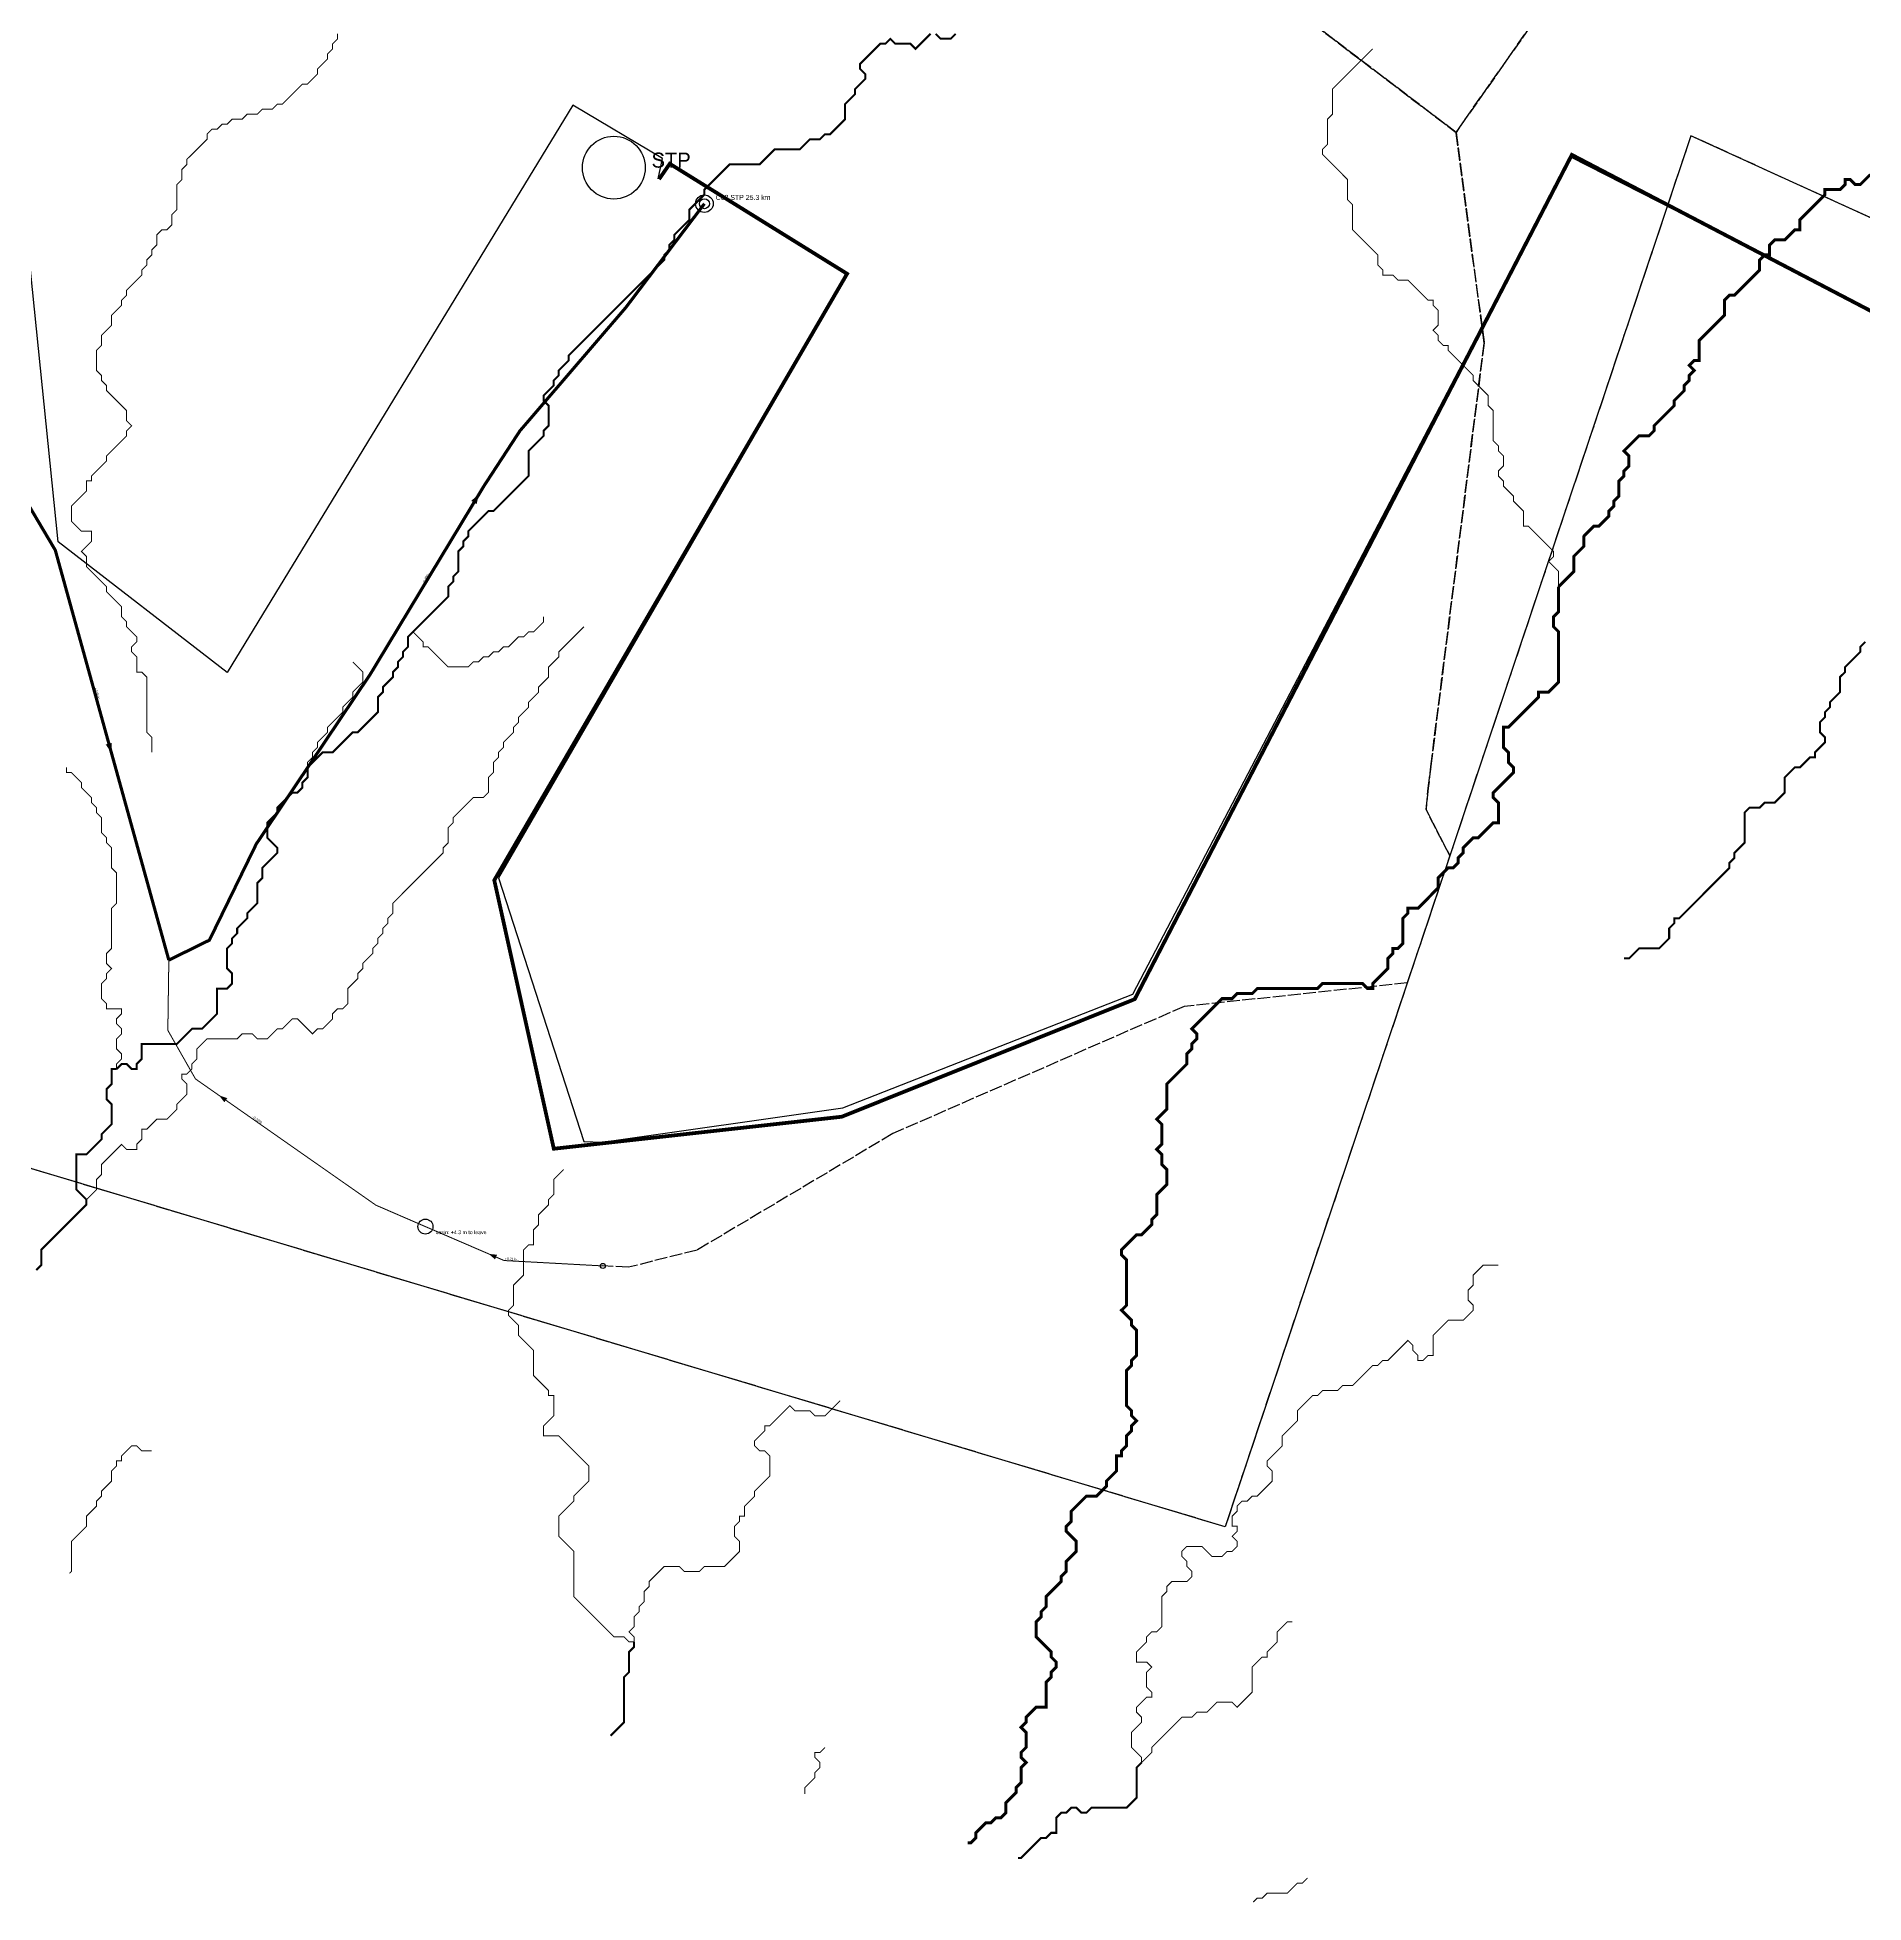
# Model space of a CAD drawing. Header units: metres. Extents: x 442821 to 452274, y 2561971 to 2571293.
# Drawn here: x 443928 to 445382, y 2561971 to 2563456 of the extents above; entities that cross this region are included whole.
import ezdxf
from ezdxf.enums import TextEntityAlignment as Align

# ---------------------------------------------------------------- set-up
doc = ezdxf.new("R2010")
doc.units = ezdxf.units.M
doc.header["$LTSCALE"] = 8
doc.linetypes.add('DASHDOT', pattern=[3.556, 2.54, -0.508, 0, -0.508])
doc.linetypes.add('DASHED', pattern=[1.524, 1.27, -0.254])
for name, color, linetype in [('A_ARROWS', 7, 'Continuous'), ('A_BASINS', 1, 'Continuous'), ('A_BUILT_2006', 252, 'Continuous'), ('A_CATCHMENTS', 7, 'Continuous'), ('A_ENVELOPE', 3, 'Continuous'), ('A_GRADIENT', 8, 'Continuous'), ('A_HEAD_GAP', 8, 'Continuous'), ('A_HEADS', 8, 'Continuous'), ('A_LATERAL', 7, 'Continuous'), ('A_MAIN_PIPE', 5, 'Continuous'), ('A_OUTLET_LABEL', 7, 'Continuous'), ('A_OUTLETS', 7, 'Continuous'), ('A_STP', 6, 'Continuous'), ('A_STREAMS', 5, 'Continuous'), ('A_SUBMAIN', 7, 'Continuous')]:
    doc.layers.add(name, color=color, linetype=linetype)

msp = doc.modelspace()

# ---------------------------------------------------------------- linework, layer by layer
at = {"layer": 'A_ARROWS', "color": 2}
for points in [[(444279.7, 2563092.8), (444277.7, 2563084.6), (444273.5, 2563087.2)], [(443987.1, 2562886.1), (443982.5, 2562893.2), (443987.3, 2562894.5)], [(444072.8, 2562613.7), (444079.2, 2562611.6), (444076.9, 2562608.3)], [(444287.3, 2562487.6), (444294, 2562486.9), (444292.4, 2562483.2)]]:
    msp.add_solid(points, dxfattribs=at)
at = {"layer": 'A_BASINS', "color": 1}
msp.add_circle((444237, 2562509.3), 6, dxfattribs=at)
at = {"layer": 'A_BUILT_2006', "color": 252}
for points in [[(444423.4, 2563343.2), (444431.5, 2563355.3), (444572.9, 2563267.8), (444295.2, 2562786.9), (444363.1, 2562577.1), (444377.7, 2562576.5), (444569.2, 2562604), (444800.1, 2562694.3), (445148.7, 2563361.2), (445469.4, 2563197.5), (445714.6, 2563159.3), (445807.5, 2563389.7), (445994.1, 2563715), (446180.6, 2564037.7), (446320.8, 2564284.9), (446551.4, 2564695.1), (447061.6, 2565726.9), (448013.4, 2567331.6), (448231.6, 2567243.7), (448332.3, 2567295.5), (448412.2, 2567436.6), (448449.9, 2567533.1), (448423.2, 2567661.3), (448638.9, 2567714.4)], [(444422.4, 2563343.7), (444425.8, 2563359.7), (444354.3, 2563402.3), (444079.1, 2562950.6), (443944.5, 2563054.6), (443895.5, 2563534.9), (443894.2, 2564981.6), (443353.4, 2565026.3), (443356.8, 2565236.3), (445139.7, 2565926.1), (445353.1, 2566067)]]:
    msp.add_lwpolyline(points, dxfattribs=at)
at = {"layer": 'A_CATCHMENTS', "color": 2, "linetype": 'DASHED'}
msp.add_lwpolyline([(444944.2, 2563466.7), (445057.5, 2563380.6), (445079.9, 2563212.9), (445037.4, 2562875.8), (445035.4, 2562858.3), (445033.6, 2562841.3), (445052.6, 2562804.7), (444873.7, 2562270.3), (443922.9, 2562555.5), (443114.8, 2564922.9)], dxfattribs=at)
at = {"layer": 'A_CATCHMENTS', "color": 3, "linetype": 'DASHED'}
msp.add_lwpolyline([(445717.1, 2563162.4), (445244.5, 2563377.9), (445052.6, 2562804.7), (445033.6, 2562841.3), (445035.4, 2562858.3), (445037.4, 2562875.8), (445079.9, 2563212.9), (445057.5, 2563380.6), (445200.1, 2563583.8), (445200.1, 2563583.8), (445213.9, 2563602.8), (445464.5, 2563634.7)], dxfattribs=at)
at = {"layer": 'A_CATCHMENTS', "color": 1, "linetype": 'DASHED'}
msp.add_lwpolyline([(445200.1, 2563583.8), (445057.5, 2563380.6), (444944.2, 2563466.7)], dxfattribs=at)
at = {"layer": 'A_ENVELOPE', "color": 3}
msp.add_lwpolyline([(446687.5, 2565015.6), (446628.6, 2564893.4), (446563.7, 2564758.7), (446544.7, 2564719.1), (446459.2, 2564552.4), (446431.5, 2564503.8), (446340, 2564343.2), (446237.3, 2564159), (446145.9, 2563995.1), (446098.8, 2563913.7), (445991.2, 2563728), (445981.3, 2563710.9), (445936.8, 2563631.1), (445875.2, 2563520.9), (445841.6, 2563460.7), (445796.7, 2563382.9), (445742.6, 2563253.5), (445736.7, 2563232.2), (445717.1, 2563162.4), (445244.5, 2563377.9), (444873.7, 2562270.3), (443922.9, 2562555.5), (443114.8, 2564922.9)], dxfattribs=at)
at = {"layer": 'A_HEAD_GAP', "color": 8, "linetype": 'DASHED'}
msp.add_lwpolyline([(445018.7, 2562703.4), (444841, 2562684.6), (444609.1, 2562583.4), (444453.2, 2562490.6), (444398.6, 2562476.9), (444378.3, 2562478)], dxfattribs=at)
at = {"layer": 'A_HEADS', "color": 2}
msp.add_circle((444378.3, 2562478), 2, dxfattribs=at)
at = {"layer": 'A_LATERAL', "color": 2, "linetype": 'DASHDOT', "const_width": 0.8}
msp.add_lwpolyline([(444237, 2562509.3), (444197.5, 2562526.4), (444053.9, 2562626.9), (444031.9, 2562665.6), (444032.7, 2562721.5)], dxfattribs=at)
at = {"layer": 'A_LATERAL', "color": 2, "linetype": 'DASHED', "const_width": 0.8}
msp.add_lwpolyline([(444378.3, 2562478), (444299.6, 2562482.3), (444237, 2562509.3)], dxfattribs=at)
at = {"layer": 'A_MAIN_PIPE', "color": 5, "const_width": 3}
msp.add_lwpolyline([(446687.5, 2565015.6), (446544.7, 2564719.1), (446459.2, 2564552.4), (446340, 2564343.2), (446145.9, 2563995.1), (445981.3, 2563710.9), (445841.6, 2563460.7), (445796.7, 2563382.9), (445742.6, 2563253.5), (445717.1, 2563162.4), (445463.7, 2563198.7), (445149.7, 2563362.7), (444801.7, 2562690.4), (444568.5, 2562596.8), (444339.2, 2562571.3), (444291.8, 2562785.1), (444572.7, 2563268), (444431.5, 2563355.6), (444423, 2563343.3)], dxfattribs=at)
at = {"layer": 'A_OUTLETS', "color": 6}
for radius in [7, 4]:
    msp.add_circle((444459.1, 2563323.8), radius, dxfattribs=at)
at = {"layer": 'A_STP', "color": 6}
msp.add_circle((444387, 2563352.5), 25, dxfattribs=at)
at = {"layer": 'A_STREAMS', "color": 5}
for points, const_width in [([(444167.1, 2563459.1), (444167.1, 2563455.1), (444163.1, 2563451.1), (444163.1, 2563447.1), (444159.1, 2563443.1), (444159.1, 2563439.1), (444155.1, 2563435.1), (444151.1, 2563431.1), (444151.1, 2563427.1), (444147.1, 2563423.1), (444143.1, 2563419.1), (444139.1, 2563419.1), (444135.1, 2563415.1), (444131.1, 2563411.1), (444127.1, 2563407.1), (444123.1, 2563403.1), (444119.1, 2563403.1), (444115.1, 2563399.1), (444111.1, 2563399.1), (444107.1, 2563399.1), (444103.1, 2563395.1), (444099.1, 2563395.1), (444095.1, 2563395.1), (444091.1, 2563391.1), (444087.1, 2563391.1), (444083.1, 2563391.1), (444079.1, 2563387.1), (444075.1, 2563387.1), (444071.1, 2563383.1), (444067.1, 2563383.1), (444063.1, 2563379.1), (444063.1, 2563375.1), (444059.1, 2563371.1), (444055.1, 2563367.1), (444051.1, 2563363.1), (444047.1, 2563359.1), (444047.1, 2563355.1), (444043.1, 2563351.1), (444043.1, 2563347), (444043.1, 2563343), (444039.1, 2563339), (444039.1, 2563335), (444039.1, 2563331), (444039.1, 2563327), (444039.1, 2563323), (444039.1, 2563319), (444035.1, 2563315), (444035.1, 2563311), (444035.1, 2563307), (444031.1, 2563303), (444027.1, 2563303), (444023.1, 2563299), (444023.1, 2563295), (444023.1, 2563291), (444019.1, 2563287), (444019.1, 2563283), (444015.1, 2563279), (444015.1, 2563275), (444011.1, 2563271), (444011.1, 2563267), (444007.1, 2563263), (444003.1, 2563259), (443999.1, 2563255), (443999.1, 2563251), (443995.1, 2563247), (443995.1, 2563243), (443991.1, 2563239), (443987.1, 2563235), (443987.1, 2563231), (443987.1, 2563227), (443983.1, 2563223), (443979.1, 2563219), (443979.1, 2563215), (443979.1, 2563211), (443975.1, 2563207), (443975.1, 2563203), (443975.1, 2563199), (443975.1, 2563195), (443975.1, 2563191), (443979.1, 2563187), (443979.1, 2563183), (443983.1, 2563179), (443983.1, 2563175), (443987.1, 2563171), (443991.1, 2563167), (443995.1, 2563163), (443999.1, 2563159), (443999.1, 2563155), (443999.1, 2563151), (444003.1, 2563147), (443999.1, 2563143), (443999.1, 2563139), (443995.1, 2563135), (443991.1, 2563131), (443987.1, 2563127), (443983.1, 2563123), (443983.1, 2563119), (443979.1, 2563115), (443975.1, 2563111), (443971.1, 2563107), (443971.1, 2563103), (443967.1, 2563103), (443967.1, 2563099), (443967.1, 2563095), (443963.1, 2563091), (443959.1, 2563087), (443955.1, 2563083), (443955.1, 2563079), (443955.1, 2563075), (443955.1, 2563071), (443959.1, 2563067), (443963.1, 2563063), (443967.1, 2563063), (443971.1, 2563063), (443971.1, 2563058.9), (443971.1, 2563054.9), (443967.1, 2563050.9), (443963.1, 2563046.9), (443967.1, 2563042.9), (443967.1, 2563038.9), (443967.1, 2563034.9), (443971.1, 2563030.9), (443975.1, 2563026.9), (443979.1, 2563022.9), (443983.1, 2563018.9), (443983.1, 2563014.9), (443987.1, 2563010.9), (443991.1, 2563006.9), (443995.1, 2563002.9), (443995.1, 2562998.9), (443995.1, 2562994.9), (443999.1, 2562990.9), (443999.1, 2562986.9), (444003.1, 2562982.9), (444007.1, 2562978.9), (444007.1, 2562974.9), (444003.1, 2562970.9), (444003.1, 2562966.9), (444007.1, 2562962.9), (444007.1, 2562958.9), (444007.1, 2562954.9), (444007.1, 2562950.9), (444011.1, 2562950.9), (444015.1, 2562946.9), (444015.1, 2562942.9), (444015.1, 2562938.9), (444015.1, 2562934.9), (444015.1, 2562930.9), (444015.1, 2562926.9), (444015.1, 2562922.9), (444015.1, 2562918.9), (444015.1, 2562914.9), (444015.1, 2562910.9), (444015.1, 2562906.9), (444015.1, 2562902.9), (444019.1, 2562898.9), (444019.1, 2562894.9), (444019.1, 2562890.9), (444019.1, 2562886.9)], 0.8), ([(444639.2, 2563459.1), (444635.1, 2563455.1), (444631.1, 2563451.1), (444627.1, 2563447.1), (444623.1, 2563451.1), (444619.1, 2563451.1), (444615.1, 2563451.1), (444611.1, 2563451.1), (444607.1, 2563455.1), (444603.1, 2563451.1), (444599.1, 2563451.1), (444595.1, 2563447.1), (444591.1, 2563443.1), (444587.1, 2563439.1), (444583.1, 2563435.1), (444583.1, 2563431.1), (444587.1, 2563427.1), (444587.1, 2563423.1), (444583.1, 2563419.1), (444579.1, 2563415.1), (444579.1, 2563411.1), (444575.1, 2563407.1), (444571.1, 2563403.1), (444571.1, 2563399.1), (444571.1, 2563395.1), (444571.1, 2563391.1), (444567.1, 2563387.1), (444563.1, 2563383.1), (444559.1, 2563379.1), (444555.1, 2563379.1), (444551.1, 2563375.1), (444547.1, 2563375.1), (444543.1, 2563375.1), (444539.1, 2563371.1), (444535.1, 2563367.1), (444531.1, 2563367.1), (444527.1, 2563367.1), (444523.1, 2563367.1), (444519.1, 2563367.1), (444515.1, 2563367.1), (444511.1, 2563363.1), (444507.1, 2563359.1), (444503.1, 2563355.1), (444499.1, 2563355.1), (444495.1, 2563355.1), (444491.1, 2563355.1), (444487.1, 2563355.1), (444483.1, 2563355.1), (444479.1, 2563355.1), (444475.1, 2563351.1), (444471.1, 2563347), (444467.1, 2563343), (444463.1, 2563339), (444459.1, 2563335), (444459.1, 2563331), (444455.1, 2563327), (444451.1, 2563323), (444447.1, 2563319), (444447.1, 2563315), (444447.1, 2563311), (444443.1, 2563307), (444439.1, 2563303), (444435.1, 2563299), (444435.1, 2563295), (444431.1, 2563291), (444431.1, 2563287), (444427.1, 2563283), (444427.1, 2563279), (444423.1, 2563275), (444419.1, 2563271), (444415.1, 2563267), (444411.1, 2563263), (444407.1, 2563259), (444403.1, 2563255), (444399.1, 2563251), (444395.1, 2563247), (444391.1, 2563243), (444387.1, 2563239), (444383.1, 2563235), (444379.1, 2563231), (444375.1, 2563227), (444371.1, 2563223), (444367.1, 2563219), (444363.1, 2563215), (444359.1, 2563211), (444355.1, 2563207), (444351.1, 2563203), (444351.1, 2563199), (444347.1, 2563195), (444343.1, 2563191), (444343.1, 2563187), (444339.1, 2563183), (444339.1, 2563179), (444335.1, 2563175), (444331.1, 2563171), (444331.1, 2563167), (444335.1, 2563163), (444335.1, 2563159), (444335.1, 2563155), (444335.1, 2563151), (444335.1, 2563147), (444331.1, 2563143), (444331.1, 2563139), (444327.1, 2563135), (444323.1, 2563131), (444319.1, 2563127), (444319.1, 2563123), (444319.1, 2563119), (444319.1, 2563115), (444319.1, 2563111), (444319.1, 2563107), (444315.1, 2563103), (444311.1, 2563099), (444307.1, 2563095), (444303.1, 2563091), (444299.1, 2563087), (444295.1, 2563083), (444291.1, 2563079), (444287.1, 2563079), (444283.1, 2563075), (444279.1, 2563071), (444275.1, 2563067), (444271.1, 2563063), (444271.1, 2563058.9), (444267.1, 2563054.9), (444267.1, 2563050.9), (444263.1, 2563046.9), (444263.1, 2563042.9), (444263.1, 2563038.9), (444263.1, 2563034.9), (444263.1, 2563030.9), (444259.1, 2563026.9), (444259.1, 2563022.9), (444255.1, 2563018.9), (444255.1, 2563014.9), (444255.1, 2563010.9), (444251.1, 2563006.9), (444247.1, 2563002.9), (444243.1, 2562998.9), (444239.1, 2562994.9), (444235.1, 2562990.9), (444231.1, 2562986.9), (444227.1, 2562982.9)], 1.6), ([(444659.2, 2563459.1), (444655.2, 2563455.1), (444651.2, 2563455.1), (444647.2, 2563455.1), (444643.2, 2563459.1)], 1.6), ([(444991.2, 2563447.1), (444987.2, 2563443.1), (444983.2, 2563439.1), (444979.2, 2563435.1), (444975.2, 2563431.1), (444971.2, 2563427.1), (444967.2, 2563423.1), (444963.2, 2563419.1), (444959.2, 2563415.1), (444959.2, 2563411.1), (444959.2, 2563407.1), (444959.2, 2563403.1), (444959.2, 2563399.1), (444959.2, 2563395.1), (444955.2, 2563391.1), (444955.2, 2563387.1), (444955.2, 2563383.1), (444955.2, 2563379.1), (444955.2, 2563375.1), (444955.2, 2563371.1), (444951.2, 2563367.1), (444951.2, 2563363.1), (444955.2, 2563359.1), (444959.2, 2563355.1), (444963.2, 2563351.1), (444967.2, 2563347), (444971.2, 2563343), (444971.2, 2563339), (444971.2, 2563335), (444971.2, 2563331), (444971.2, 2563327), (444975.2, 2563323), (444975.2, 2563319), (444975.2, 2563315), (444975.2, 2563311), (444975.2, 2563307), (444975.2, 2563303), (444979.2, 2563299), (444983.2, 2563295), (444987.2, 2563291), (444991.2, 2563287), (444995.2, 2563283), (444995.2, 2563279), (444995.2, 2563275), (444999.2, 2563271), (444999.2, 2563267), (445003.2, 2563267), (445007.2, 2563267), (445011.2, 2563263), (445015.2, 2563263), (445019.2, 2563263), (445023.2, 2563259), (445027.2, 2563255), (445031.2, 2563251), (445035.2, 2563247), (445039.2, 2563247), (445039.2, 2563243), (445043.2, 2563239), (445043.2, 2563235), (445043.2, 2563231), (445043.2, 2563227), (445039.2, 2563223), (445043.2, 2563219), (445043.2, 2563215), (445047.2, 2563211), (445051.2, 2563211), (445051.2, 2563207), (445055.2, 2563203), (445059.2, 2563199), (445063.2, 2563195), (445067.2, 2563191), (445071.2, 2563187), (445071.2, 2563183), (445075.2, 2563179), (445079.2, 2563175), (445083.2, 2563171), (445083.2, 2563167), (445083.2, 2563163), (445087.2, 2563159), (445087.2, 2563155), (445087.2, 2563151), (445087.2, 2563147), (445087.2, 2563143), (445087.2, 2563139), (445087.2, 2563135), (445091.2, 2563131), (445091.2, 2563127), (445095.2, 2563123), (445095.2, 2563119), (445095.2, 2563115), (445091.2, 2563111), (445091.2, 2563107), (445095.2, 2563103), (445095.2, 2563099), (445099.2, 2563095), (445103.2, 2563091), (445103.2, 2563087), (445107.2, 2563083), (445111.2, 2563079), (445111.2, 2563075), (445111.2, 2563071), (445111.2, 2563067), (445115.2, 2563067), (445119.2, 2563063), (445123.2, 2563058.9), (445127.2, 2563054.9), (445131.2, 2563050.9), (445135.2, 2563046.9), (445135.2, 2563042.9), (445131.2, 2563038.9), (445135.2, 2563034.9), (445139.2, 2563030.9), (445139.2, 2563026.9), (445139.2, 2563022.9), (445139.2, 2563018.9)], 0.8), ([(445387.3, 2563347), (445383.3, 2563343), (445379.3, 2563339), (445375.3, 2563339), (445371.3, 2563343), (445367.3, 2563343), (445367.3, 2563339), (445363.2, 2563335), (445359.2, 2563335), (445355.2, 2563335), (445351.2, 2563335), (445351.2, 2563331), (445347.2, 2563327), (445343.2, 2563323), (445339.2, 2563319), (445335.2, 2563315), (445331.2, 2563311), (445331.2, 2563307), (445331.2, 2563303), (445327.2, 2563303), (445323.2, 2563299), (445319.2, 2563295), (445315.2, 2563295), (445311.2, 2563295), (445307.2, 2563291), (445307.2, 2563287), (445307.2, 2563283), (445303.2, 2563283), (445299.2, 2563279), (445299.2, 2563275), (445299.2, 2563271), (445295.2, 2563267), (445291.2, 2563263), (445287.2, 2563259), (445283.2, 2563255), (445279.2, 2563251), (445275.2, 2563251), (445271.2, 2563247), (445271.2, 2563243), (445271.2, 2563239), (445271.2, 2563235), (445267.2, 2563231), (445263.2, 2563227), (445259.2, 2563223), (445255.2, 2563219), (445251.2, 2563215), (445251.2, 2563211), (445251.2, 2563207), (445251.2, 2563203), (445251.2, 2563199), (445247.2, 2563199), (445243.2, 2563195), (445247.2, 2563191), (445243.2, 2563187), (445243.2, 2563183), (445239.2, 2563179), (445239.2, 2563175), (445235.2, 2563171), (445231.2, 2563167), (445231.2, 2563163), (445227.2, 2563159), (445223.2, 2563155), (445219.2, 2563151), (445215.2, 2563147), (445215.2, 2563143), (445211.2, 2563139), (445207.2, 2563139), (445203.2, 2563139), (445199.2, 2563135), (445195.2, 2563131), (445191.2, 2563127), (445195.2, 2563123), (445195.2, 2563119), (445195.2, 2563115), (445191.2, 2563111), (445191.2, 2563107), (445187.2, 2563103), (445187.2, 2563099), (445187.2, 2563095), (445187.2, 2563091), (445183.2, 2563087), (445183.2, 2563083), (445179.2, 2563079), (445179.2, 2563075), (445175.2, 2563071), (445171.2, 2563067), (445167.2, 2563067), (445163.2, 2563063), (445159.2, 2563058.9), (445159.2, 2563054.9), (445159.2, 2563050.9), (445155.2, 2563046.9), (445151.2, 2563042.9), (445151.2, 2563038.9), (445151.2, 2563034.9), (445151.2, 2563030.9), (445147.2, 2563026.9), (445143.2, 2563022.9), (445139.2, 2563018.9)], 2.4), ([(445139.2, 2563018.9), (445139.2, 2563014.9), (445139.2, 2563010.9), (445139.2, 2563006.9), (445139.2, 2563002.9), (445139.2, 2562998.9), (445135.2, 2562994.9), (445135.2, 2562990.9), (445135.2, 2562986.9), (445139.2, 2562982.9), (445139.2, 2562978.9), (445139.2, 2562974.9), (445139.2, 2562970.9), (445139.2, 2562966.9), (445139.2, 2562962.9), (445139.2, 2562958.9), (445139.2, 2562954.9), (445139.2, 2562950.9), (445139.2, 2562946.9), (445139.2, 2562942.9), (445135.2, 2562938.9), (445131.2, 2562934.9), (445127.2, 2562934.9), (445123.2, 2562934.9), (445123.2, 2562930.9), (445119.2, 2562926.9), (445115.2, 2562922.9), (445111.2, 2562918.9), (445107.2, 2562914.9), (445103.2, 2562910.9), (445099.2, 2562906.9), (445095.2, 2562906.9), (445095.2, 2562902.9), (445095.2, 2562898.9), (445095.2, 2562894.9), (445095.2, 2562890.9), (445099.2, 2562886.9), (445099.2, 2562882.9), (445099.2, 2562878.9), (445103.2, 2562874.9), (445103.2, 2562870.9), (445099.2, 2562866.9), (445095.2, 2562862.9), (445091.2, 2562858.9), (445087.2, 2562854.9), (445087.2, 2562850.9), (445091.2, 2562846.9), (445091.2, 2562842.9), (445091.2, 2562838.9), (445091.2, 2562834.9), (445091.2, 2562830.9), (445087.2, 2562830.9), (445083.2, 2562826.9), (445079.2, 2562822.9), (445075.2, 2562818.9), (445071.2, 2562818.9), (445067.2, 2562814.9), (445063.2, 2562810.9), (445063.2, 2562806.9), (445059.2, 2562802.9), (445059.2, 2562798.9), (445055.2, 2562794.9), (445051.2, 2562794.9), (445047.2, 2562790.9), (445043.2, 2562786.9), (445043.2, 2562782.9), (445043.2, 2562778.9), (445039.2, 2562774.9), (445035.2, 2562770.8), (445031.2, 2562766.8), (445027.2, 2562762.8), (445023.2, 2562762.8), (445019.2, 2562762.8), (445019.2, 2562758.8), (445015.2, 2562754.8), (445015.2, 2562750.8), (445015.2, 2562746.8), (445015.2, 2562742.8), (445015.2, 2562738.8), (445015.2, 2562734.8), (445011.2, 2562730.8), (445007.2, 2562730.8), (445007.2, 2562726.8), (445003.2, 2562722.8), (445003.2, 2562718.8), (445003.2, 2562714.8), (444999.2, 2562710.8), (444995.2, 2562706.8), (444991.2, 2562702.8), (444991.2, 2562698.8), (444987.2, 2562698.8), (444983.2, 2562702.8), (444979.2, 2562702.8), (444975.2, 2562702.8), (444971.2, 2562702.8), (444967.2, 2562702.8), (444963.2, 2562702.8), (444959.2, 2562702.8), (444955.2, 2562702.8), (444951.2, 2562702.8), (444947.2, 2562698.8), (444943.2, 2562698.8), (444939.2, 2562698.8), (444935.2, 2562698.8), (444931.2, 2562698.8), (444927.2, 2562698.8), (444923.2, 2562698.8), (444919.2, 2562698.8), (444915.2, 2562698.8), (444911.2, 2562698.8), (444907.2, 2562698.8), (444903.2, 2562698.8), (444899.2, 2562698.8), (444895.2, 2562694.8), (444891.2, 2562694.8), (444887.2, 2562694.8), (444883.2, 2562694.8), (444879.2, 2562690.8), (444875.2, 2562690.8), (444871.2, 2562690.8), (444867.2, 2562686.8), (444863.2, 2562682.8), (444859.2, 2562678.8), (444855.2, 2562674.8), (444851.2, 2562670.8), (444847.2, 2562666.8), (444851.2, 2562662.8), (444851.2, 2562658.8), (444847.2, 2562654.8), (444847.2, 2562650.8), (444843.2, 2562646.8), (444843.2, 2562642.8), (444843.2, 2562638.8), (444839.2, 2562634.8), (444835.2, 2562630.8), (444831.2, 2562626.8), (444827.2, 2562622.8), (444827.2, 2562618.8), (444827.2, 2562614.8), (444827.2, 2562610.8), (444827.2, 2562606.8), (444827.2, 2562602.8), (444823.2, 2562598.8), (444819.2, 2562594.8), (444823.2, 2562590.8), (444823.2, 2562586.8), (444823.2, 2562582.8), (444823.2, 2562578.8), (444823.2, 2562574.8), (444819.2, 2562570.8), (444823.2, 2562566.8), (444823.2, 2562562.8), (444823.2, 2562558.8), (444827.2, 2562554.8), (444827.2, 2562550.8), (444827.2, 2562546.8), (444827.2, 2562542.8), (444823.2, 2562538.8), (444819.2, 2562534.8), (444819.2, 2562530.8), (444819.2, 2562526.8), (444819.2, 2562522.8), (444819.2, 2562518.8), (444815.2, 2562514.8), (444815.2, 2562510.8), (444811.2, 2562506.8), (444807.2, 2562502.8), (444803.2, 2562502.8), (444799.2, 2562498.8), (444795.2, 2562494.8), (444791.2, 2562490.8), (444791.2, 2562486.7), (444795.2, 2562482.7), (444795.2, 2562478.7), (444795.2, 2562474.7), (444795.2, 2562470.7), (444795.2, 2562466.7), (444795.2, 2562462.7), (444795.2, 2562458.7), (444795.2, 2562454.7), (444795.2, 2562450.7), (444795.2, 2562446.7), (444791.2, 2562442.7), (444795.2, 2562438.7), (444799.2, 2562434.7), (444799.2, 2562430.7), (444803.2, 2562426.7), (444803.2, 2562422.7), (444803.2, 2562418.7), (444803.2, 2562414.7), (444803.2, 2562410.7), (444803.2, 2562406.7), (444799.2, 2562402.7), (444799.2, 2562398.7), (444795.2, 2562394.7), (444795.2, 2562390.7), (444795.2, 2562386.7), (444795.2, 2562382.7), (444795.2, 2562378.7), (444795.2, 2562374.7), (444795.2, 2562370.7), (444795.2, 2562366.7), (444799.2, 2562362.7), (444799.2, 2562358.7), (444803.2, 2562354.7), (444799.2, 2562350.7), (444799.2, 2562346.7), (444795.2, 2562342.7), (444795.2, 2562338.7), (444795.2, 2562334.7), (444791.2, 2562330.7), (444791.2, 2562326.7), (444787.2, 2562326.7), (444787.2, 2562322.7), (444787.2, 2562318.7), (444787.2, 2562314.7), (444783.2, 2562310.7), (444779.2, 2562306.7), (444779.2, 2562302.7), (444775.2, 2562298.7), (444771.2, 2562294.7), (444767.2, 2562294.7), (444763.2, 2562294.7), (444759.2, 2562290.7), (444755.2, 2562286.7), (444751.2, 2562282.7), (444751.2, 2562278.7), (444751.2, 2562274.7), (444747.2, 2562270.7), (444747.2, 2562266.7), (444751.2, 2562262.7), (444755.2, 2562258.7), (444755.2, 2562254.7), (444755.2, 2562250.7), (444751.2, 2562246.7), (444747.2, 2562242.7), (444747.2, 2562238.7), (444747.2, 2562234.7), (444743.2, 2562230.7), (444743.2, 2562226.7), (444739.2, 2562222.7), (444735.2, 2562218.7), (444731.2, 2562214.7), (444731.2, 2562210.7), (444731.2, 2562206.7), (444727.2, 2562202.7), (444727.2, 2562198.6), (444723.2, 2562194.6), (444723.2, 2562190.6), (444723.2, 2562186.6), (444723.2, 2562182.6), (444727.2, 2562178.6), (444731.2, 2562174.6), (444735.2, 2562170.6), (444735.2, 2562166.6), (444739.2, 2562162.6), (444739.2, 2562158.6), (444735.2, 2562154.6), (444735.2, 2562150.6), (444731.2, 2562146.6), (444731.2, 2562142.6), (444731.2, 2562138.6), (444731.2, 2562134.6), (444731.2, 2562130.6), (444731.2, 2562126.6), (444727.2, 2562126.6), (444723.2, 2562126.6), (444719.2, 2562122.6), (444715.2, 2562118.6), (444715.2, 2562114.6), (444711.2, 2562110.6), (444715.2, 2562106.6), (444715.2, 2562102.6), (444715.2, 2562098.6), (444715.2, 2562094.6), (444711.2, 2562090.6), (444711.2, 2562086.6), (444715.2, 2562082.6), (444711.2, 2562078.6), (444711.2, 2562074.6), (444711.2, 2562070.6), (444711.2, 2562066.6), (444707.2, 2562062.6), (444707.2, 2562058.6), (444703.2, 2562054.6), (444699.2, 2562050.6), (444699.2, 2562046.6), (444699.2, 2562042.6), (444695.2, 2562038.6), (444691.2, 2562038.6), (444687.2, 2562034.6), (444683.2, 2562034.6), (444679.2, 2562030.6), (444675.2, 2562026.6), (444675.2, 2562022.6), (444671.2, 2562018.6), (444668.8, 2562018.6)], 2.4), ([(444331.1, 2562994.9), (444331.1, 2562990.9), (444327.1, 2562986.9), (444323.1, 2562982.9), (444319.1, 2562982.9), (444315.1, 2562978.9), (444311.1, 2562978.9), (444307.1, 2562974.9), (444303.1, 2562970.9), (444299.1, 2562970.9), (444295.1, 2562966.9), (444291.1, 2562966.9), (444287.1, 2562962.9), (444283.1, 2562962.9), (444279.1, 2562958.9), (444275.1, 2562958.9), (444271.1, 2562954.9), (444267.1, 2562954.9), (444263.1, 2562954.9), (444259.1, 2562954.9), (444255.1, 2562954.9), (444251.1, 2562958.9), (444247.1, 2562962.9), (444243.1, 2562966.9), (444239.1, 2562970.9), (444235.1, 2562970.9), (444235.1, 2562974.9), (444231.1, 2562978.9), (444227.1, 2562982.9)], 0.8), ([(444363.1, 2562986.9), (444359.1, 2562982.9), (444355.1, 2562978.9), (444351.1, 2562974.9), (444347.1, 2562970.9), (444343.1, 2562966.9), (444343.1, 2562962.9), (444339.1, 2562958.9), (444335.1, 2562954.9), (444335.1, 2562950.9), (444335.1, 2562946.9), (444331.1, 2562942.9), (444327.1, 2562938.9), (444327.1, 2562934.9), (444323.1, 2562930.9), (444319.1, 2562926.9), (444319.1, 2562922.9), (444315.1, 2562918.9), (444311.1, 2562914.9), (444311.1, 2562910.9), (444307.1, 2562906.9), (444307.1, 2562902.9), (444303.1, 2562898.9), (444299.1, 2562894.9), (444299.1, 2562890.9), (444295.1, 2562886.9), (444295.1, 2562882.9), (444291.1, 2562878.9), (444291.1, 2562874.9), (444291.1, 2562870.9), (444287.1, 2562866.9), (444287.1, 2562862.9), (444287.1, 2562858.9), (444287.1, 2562854.9), (444283.1, 2562850.9), (444279.1, 2562850.9), (444275.1, 2562850.9), (444271.1, 2562846.9), (444267.1, 2562842.9), (444263.1, 2562838.9), (444259.1, 2562834.9), (444259.1, 2562830.9), (444255.1, 2562826.9), (444255.1, 2562822.9), (444255.1, 2562818.9), (444255.1, 2562814.9), (444251.1, 2562810.9), (444251.1, 2562806.9), (444247.1, 2562802.9), (444243.1, 2562798.9), (444239.1, 2562794.9), (444235.1, 2562790.9), (444231.1, 2562786.9), (444227.1, 2562782.9), (444223.1, 2562778.9), (444219.1, 2562774.9), (444215.1, 2562770.8), (444211.1, 2562766.8), (444211.1, 2562762.8), (444211.1, 2562758.8), (444207.1, 2562754.8), (444207.1, 2562750.8), (444203.1, 2562746.8), (444203.1, 2562742.8), (444199.1, 2562738.8), (444199.1, 2562734.8), (444195.1, 2562730.8), (444195.1, 2562726.8), (444191.1, 2562722.8), (444187.1, 2562718.8), (444187.1, 2562714.8), (444183.1, 2562710.8), (444183.1, 2562706.8), (444179.1, 2562702.8), (444175.1, 2562698.8), (444175.1, 2562694.8), (444175.1, 2562690.8), (444175.1, 2562686.8), (444171.1, 2562682.8), (444167.1, 2562682.8), (444163.1, 2562678.8), (444163.1, 2562674.8), (444159.1, 2562670.8), (444155.1, 2562666.8), (444151.1, 2562666.8), (444147.1, 2562662.8), (444143.1, 2562666.8), (444139.1, 2562670.8), (444135.1, 2562674.8), (444131.1, 2562674.8), (444127.1, 2562670.8), (444123.1, 2562666.8), (444119.1, 2562666.8), (444115.1, 2562662.8), (444111.1, 2562658.8), (444107.1, 2562658.8), (444103.1, 2562658.8), (444099.1, 2562662.8), (444095.1, 2562662.8), (444091.1, 2562662.8), (444087.1, 2562658.8), (444083.1, 2562658.8), (444079.1, 2562658.8), (444075.1, 2562658.8), (444071.1, 2562658.8), (444067.1, 2562658.8), (444063.1, 2562658.8), (444059.1, 2562654.8), (444055.1, 2562650.8), (444055.1, 2562646.8), (444055.1, 2562642.8), (444051.1, 2562638.8), (444051.1, 2562634.8), (444047.1, 2562630.8), (444043.1, 2562630.8), (444043.1, 2562626.8), (444047.1, 2562622.8), (444047.1, 2562618.8), (444047.1, 2562614.8), (444043.1, 2562610.8), (444039.1, 2562606.8), (444039.1, 2562602.8), (444035.1, 2562598.8), (444031.1, 2562594.8), (444027.1, 2562594.8), (444023.1, 2562594.8), (444019.1, 2562590.8), (444015.1, 2562586.8), (444011.1, 2562586.8), (444011.1, 2562582.8), (444011.1, 2562578.8), (444007.1, 2562574.8), (444007.1, 2562570.8), (444003.1, 2562570.8), (443999.1, 2562570.8), (443995.1, 2562574.8), (443991.1, 2562570.8), (443987.1, 2562566.8), (443983.1, 2562562.8), (443979.1, 2562558.8), (443979.1, 2562554.8), (443979.1, 2562550.8), (443975.1, 2562546.8), (443975.1, 2562542.8), (443975.1, 2562538.8), (443971.1, 2562534.8), (443967.1, 2562530.8)], 0.8), ([(444227.1, 2562982.9), (444223.1, 2562978.9), (444223.1, 2562974.9), (444223.1, 2562970.9), (444219.1, 2562966.9), (444219.1, 2562962.9), (444215.1, 2562958.9), (444215.1, 2562954.9), (444211.1, 2562950.9), (444211.1, 2562946.9), (444207.1, 2562942.9), (444203.1, 2562938.9), (444203.1, 2562934.9), (444199.1, 2562930.9), (444199.1, 2562926.9), (444199.1, 2562922.9), (444199.1, 2562918.9), (444195.1, 2562914.9), (444191.1, 2562910.9), (444187.1, 2562906.9), (444183.1, 2562902.9), (444179.1, 2562902.9), (444175.1, 2562898.9), (444171.1, 2562894.9), (444167.1, 2562890.9), (444163.1, 2562886.9), (444159.1, 2562886.9), (444155.1, 2562886.9), (444151.1, 2562882.9), (444147.1, 2562878.9), (444143.1, 2562874.9)], 1.6), ([(445383.3, 2562974.9), (445379.3, 2562970.9), (445379.3, 2562966.9), (445375.3, 2562962.9), (445371.3, 2562958.9), (445367.3, 2562954.9), (445367.3, 2562950.9), (445363.2, 2562946.9), (445363.2, 2562942.9), (445363.2, 2562938.9), (445363.2, 2562934.9), (445359.2, 2562930.9), (445355.2, 2562926.9), (445355.2, 2562922.9), (445351.2, 2562918.9), (445351.2, 2562914.9), (445347.2, 2562910.9), (445347.2, 2562906.9), (445347.2, 2562902.9), (445351.2, 2562898.9), (445351.2, 2562894.9), (445347.2, 2562890.9), (445343.2, 2562886.9), (445343.2, 2562882.9), (445339.2, 2562882.9), (445335.2, 2562878.9), (445331.2, 2562874.9), (445327.2, 2562874.9), (445323.2, 2562870.9), (445319.2, 2562866.9), (445319.2, 2562862.9), (445319.2, 2562858.9), (445319.2, 2562854.9), (445315.2, 2562850.9), (445311.2, 2562846.9), (445307.2, 2562846.9), (445303.2, 2562846.9), (445299.2, 2562842.9), (445295.2, 2562842.9), (445291.2, 2562842.9), (445287.2, 2562838.9), (445287.2, 2562834.9), (445287.2, 2562830.9), (445287.2, 2562826.9), (445287.2, 2562822.9), (445287.2, 2562818.9), (445287.2, 2562814.9), (445283.2, 2562810.9), (445279.2, 2562806.9), (445279.2, 2562802.9), (445275.2, 2562798.9), (445275.2, 2562794.9), (445271.2, 2562790.9), (445267.2, 2562786.9), (445263.2, 2562782.9), (445259.2, 2562778.9), (445255.2, 2562774.9), (445251.2, 2562770.8), (445247.2, 2562766.8), (445243.2, 2562762.8), (445239.2, 2562758.8), (445235.2, 2562754.8), (445231.2, 2562754.8), (445231.2, 2562750.8), (445227.2, 2562746.8), (445227.2, 2562742.8), (445227.2, 2562738.8), (445223.2, 2562734.8), (445219.2, 2562730.8), (445215.2, 2562730.8), (445211.2, 2562730.8), (445207.2, 2562730.8), (445203.2, 2562730.8), (445199.2, 2562726.8), (445195.2, 2562722.8), (445191.2, 2562722.8)], 1.6), ([(444179.1, 2562958.9), (444183.1, 2562954.9), (444187.1, 2562950.9), (444187.1, 2562946.9), (444187.1, 2562942.9), (444183.1, 2562938.9), (444179.1, 2562934.9), (444179.1, 2562930.9), (444175.1, 2562926.9), (444171.1, 2562922.9), (444171.1, 2562918.9), (444167.1, 2562914.9), (444163.1, 2562910.9), (444159.1, 2562906.9), (444159.1, 2562902.9), (444155.1, 2562898.9), (444151.1, 2562894.9), (444151.1, 2562890.9), (444147.1, 2562886.9), (444147.1, 2562882.9), (444143.1, 2562878.9), (444143.1, 2562874.9)], 0.8), ([(443951.1, 2562874.9), (443951.1, 2562870.9), (443955.1, 2562870.9), (443959.1, 2562866.9), (443963.1, 2562862.9), (443963.1, 2562858.9), (443967.1, 2562854.9), (443971.1, 2562850.9), (443971.1, 2562846.9), (443975.1, 2562842.9), (443975.1, 2562838.9), (443979.1, 2562834.9), (443979.1, 2562830.9), (443979.1, 2562826.9), (443979.1, 2562822.9), (443983.1, 2562818.9), (443983.1, 2562814.9), (443987.1, 2562810.9), (443987.1, 2562806.9), (443987.1, 2562802.9), (443987.1, 2562798.9), (443987.1, 2562794.9), (443991.1, 2562790.9), (443991.1, 2562786.9), (443991.1, 2562782.9), (443991.1, 2562778.9), (443991.1, 2562774.9), (443991.1, 2562770.8), (443991.1, 2562766.8), (443987.1, 2562762.8), (443987.1, 2562758.8), (443987.1, 2562754.8), (443987.1, 2562750.8), (443987.1, 2562746.8), (443987.1, 2562742.8), (443987.1, 2562738.8), (443987.1, 2562734.8), (443987.1, 2562730.8), (443983.1, 2562726.8), (443983.1, 2562722.8), (443983.1, 2562718.8), (443987.1, 2562714.8), (443983.1, 2562710.8), (443983.1, 2562706.8), (443979.1, 2562702.8), (443979.1, 2562698.8), (443979.1, 2562694.8), (443979.1, 2562690.8), (443983.1, 2562686.8), (443983.1, 2562682.8), (443987.1, 2562682.8), (443991.1, 2562682.8), (443995.1, 2562682.8), (443995.1, 2562678.8), (443991.1, 2562674.8), (443991.1, 2562670.8), (443995.1, 2562666.8), (443995.1, 2562662.8), (443991.1, 2562658.8), (443991.1, 2562654.8), (443991.1, 2562650.8), (443995.1, 2562646.8), (443995.1, 2562642.8), (443991.1, 2562638.8), (443991.1, 2562634.8)], 0.8), ([(444143.1, 2562874.9), (444143.1, 2562870.9), (444143.1, 2562866.9), (444139.1, 2562862.9), (444139.1, 2562858.9), (444135.1, 2562854.9), (444131.1, 2562854.9), (444127.1, 2562850.9), (444123.1, 2562846.9), (444119.1, 2562842.9), (444119.1, 2562838.9), (444115.1, 2562834.9), (444111.1, 2562830.9), (444111.1, 2562826.9), (444111.1, 2562822.9), (444111.1, 2562818.9), (444115.1, 2562814.9), (444119.1, 2562810.9), (444119.1, 2562806.9), (444115.1, 2562802.9), (444111.1, 2562798.9), (444107.1, 2562794.9), (444107.1, 2562790.9), (444107.1, 2562786.9), (444103.1, 2562782.9), (444103.1, 2562778.9), (444103.1, 2562774.9), (444103.1, 2562770.8), (444103.1, 2562766.8), (444099.1, 2562762.8), (444095.1, 2562758.8), (444095.1, 2562754.8), (444091.1, 2562750.8), (444087.1, 2562746.8), (444087.1, 2562742.8), (444083.1, 2562738.8), (444083.1, 2562734.8), (444079.1, 2562730.8), (444079.1, 2562726.8), (444079.1, 2562722.8), (444079.1, 2562718.8), (444079.1, 2562714.8), (444083.1, 2562710.8), (444083.1, 2562706.8), (444083.1, 2562702.8), (444079.1, 2562698.8), (444075.1, 2562698.8), (444071.1, 2562698.8), (444071.1, 2562694.8), (444071.1, 2562690.8), (444071.1, 2562686.8), (444071.1, 2562682.8), (444071.1, 2562678.8), (444067.1, 2562674.8), (444063.1, 2562670.8), (444059.1, 2562666.8), (444055.1, 2562666.8), (444051.1, 2562666.8), (444047.1, 2562662.8), (444043.1, 2562658.8), (444039.1, 2562654.8), (444035.1, 2562654.8), (444031.1, 2562654.8), (444027.1, 2562654.8), (444023.1, 2562654.8), (444019.1, 2562654.8), (444015.1, 2562654.8), (444011.1, 2562654.8), (444011.1, 2562650.8), (444011.1, 2562646.8), (444011.1, 2562642.8), (444007.1, 2562638.8), (444007.1, 2562634.8), (444003.1, 2562634.8), (443999.1, 2562638.8), (443995.1, 2562638.8), (443991.1, 2562634.8)], 1.6), ([(443991.1, 2562634.8), (443987.1, 2562634.8), (443987.1, 2562630.8), (443987.1, 2562626.8), (443987.1, 2562622.8), (443983.1, 2562618.8), (443983.1, 2562614.8), (443983.1, 2562610.8), (443987.1, 2562606.8), (443987.1, 2562602.8), (443987.1, 2562598.8), (443987.1, 2562594.8), (443987.1, 2562590.8), (443983.1, 2562586.8), (443979.1, 2562582.8), (443979.1, 2562578.8), (443975.1, 2562574.8), (443971.1, 2562570.8), (443967.1, 2562566.8), (443963.1, 2562566.8), (443959.1, 2562566.8), (443959.1, 2562562.8), (443959.1, 2562558.8), (443959.1, 2562554.8), (443959.1, 2562550.8), (443959.1, 2562546.8), (443959.1, 2562542.8), (443959.1, 2562538.8), (443963.1, 2562534.8), (443967.1, 2562530.8)], 1.6), ([(444347.1, 2562554.8), (444343.1, 2562550.8), (444339.1, 2562546.8), (444339.1, 2562542.8), (444339.1, 2562538.8), (444339.1, 2562534.8), (444335.1, 2562530.8), (444335.1, 2562526.8), (444331.1, 2562522.8), (444327.1, 2562518.8), (444327.1, 2562514.8), (444327.1, 2562510.8), (444323.1, 2562506.8), (444323.1, 2562502.8), (444323.1, 2562498.8), (444323.1, 2562494.8), (444319.1, 2562494.8), (444315.1, 2562490.8), (444315.1, 2562486.7), (444315.1, 2562482.7), (444315.1, 2562478.7), (444315.1, 2562474.7), (444315.1, 2562470.7), (444311.1, 2562466.7), (444307.1, 2562462.7), (444307.1, 2562458.7), (444307.1, 2562454.7), (444307.1, 2562450.7), (444307.1, 2562446.7), (444303.1, 2562442.7), (444303.1, 2562438.7), (444307.1, 2562434.7), (444311.1, 2562430.7), (444311.1, 2562426.7), (444311.1, 2562422.7), (444315.1, 2562418.7), (444319.1, 2562414.7), (444323.1, 2562410.7), (444323.1, 2562406.7), (444323.1, 2562402.7), (444323.1, 2562398.7), (444323.1, 2562394.7), (444323.1, 2562390.7), (444327.1, 2562386.7), (444331.1, 2562382.7), (444335.1, 2562378.7), (444335.1, 2562374.7), (444339.1, 2562374.7), (444339.1, 2562370.7), (444339.1, 2562366.7), (444339.1, 2562362.7), (444339.1, 2562358.7), (444335.1, 2562354.7), (444331.1, 2562350.7), (444331.1, 2562346.7), (444331.1, 2562342.7), (444335.1, 2562342.7), (444339.1, 2562342.7), (444343.1, 2562342.7), (444347.1, 2562338.7), (444351.1, 2562334.7), (444355.1, 2562330.7), (444359.1, 2562326.7), (444363.1, 2562322.7), (444367.1, 2562318.7), (444367.1, 2562314.7), (444367.1, 2562310.7), (444367.1, 2562306.7), (444363.1, 2562302.7), (444359.1, 2562298.7), (444355.1, 2562294.7), (444355.1, 2562290.7), (444351.1, 2562286.7), (444347.1, 2562282.7), (444343.1, 2562278.7), (444343.1, 2562274.7), (444343.1, 2562270.7), (444343.1, 2562266.7), (444343.1, 2562262.7), (444347.1, 2562258.7), (444351.1, 2562254.7), (444355.1, 2562250.7), (444355.1, 2562246.7), (444355.1, 2562242.7), (444355.1, 2562238.7), (444355.1, 2562234.7), (444355.1, 2562230.7), (444355.1, 2562226.7), (444355.1, 2562222.7), (444355.1, 2562218.7), (444355.1, 2562214.7), (444359.1, 2562210.7), (444363.1, 2562206.7), (444367.1, 2562202.7), (444371.1, 2562198.6), (444375.1, 2562194.6), (444379.1, 2562190.6), (444383.1, 2562186.6), (444387.1, 2562182.6), (444391.1, 2562182.6), (444395.1, 2562182.6), (444399.1, 2562178.6), (444403.1, 2562178.6)], 0.8), ([(443967.1, 2562530.8), (443967.1, 2562526.8), (443963.1, 2562522.8), (443959.1, 2562518.8), (443955.1, 2562514.8), (443951.1, 2562510.8), (443947.1, 2562506.8), (443943.1, 2562502.8), (443939.1, 2562498.8), (443935.1, 2562494.8), (443931.1, 2562490.8), (443931.1, 2562486.7), (443931.1, 2562482.7), (443931.1, 2562478.7), (443927.1, 2562474.7)], 1.6), ([(445091.2, 2562478.7), (445087.2, 2562478.7), (445083.2, 2562478.7), (445079.2, 2562478.7), (445075.2, 2562474.7), (445071.2, 2562470.7), (445071.2, 2562466.7), (445071.2, 2562462.7), (445067.2, 2562458.7), (445067.2, 2562454.7), (445067.2, 2562450.7), (445071.2, 2562446.7), (445071.2, 2562442.7), (445067.2, 2562438.7), (445063.2, 2562434.7), (445059.2, 2562434.7), (445055.2, 2562434.7), (445051.2, 2562434.7), (445047.2, 2562430.7), (445043.2, 2562426.7), (445039.2, 2562422.7), (445039.2, 2562418.7), (445039.2, 2562414.7), (445039.2, 2562410.7), (445039.2, 2562406.7), (445035.2, 2562406.7), (445031.2, 2562402.7), (445027.2, 2562402.7), (445027.2, 2562406.7), (445023.2, 2562410.7), (445023.2, 2562414.7), (445019.2, 2562418.7), (445015.2, 2562414.7), (445011.2, 2562410.7), (445007.2, 2562406.7), (445003.2, 2562402.7), (444999.2, 2562402.7), (444995.2, 2562398.7), (444991.2, 2562398.7), (444987.2, 2562394.7), (444983.2, 2562390.7), (444979.2, 2562386.7), (444975.2, 2562382.7), (444971.2, 2562382.7), (444967.2, 2562382.7), (444963.2, 2562378.7), (444959.2, 2562378.7), (444955.2, 2562378.7), (444951.2, 2562378.7), (444947.2, 2562374.7), (444943.2, 2562374.7), (444939.2, 2562370.7), (444935.2, 2562366.7), (444931.2, 2562362.7), (444931.2, 2562358.7), (444931.2, 2562354.7), (444927.2, 2562350.7), (444923.2, 2562346.7), (444919.2, 2562342.7), (444919.2, 2562338.7), (444919.2, 2562334.7), (444915.2, 2562330.7), (444911.2, 2562326.7), (444907.2, 2562322.7), (444907.2, 2562318.7), (444911.2, 2562314.7), (444911.2, 2562310.7), (444911.2, 2562306.7), (444907.2, 2562302.7), (444903.2, 2562298.7), (444899.2, 2562294.7), (444895.2, 2562294.7), (444891.2, 2562290.7), (444887.2, 2562290.7), (444883.2, 2562286.7), (444883.2, 2562282.7), (444879.2, 2562278.7), (444879.2, 2562274.7), (444879.2, 2562270.7), (444883.2, 2562270.7), (444883.2, 2562266.7), (444879.2, 2562262.7), (444883.2, 2562258.7), (444883.2, 2562254.7), (444879.2, 2562250.7), (444875.2, 2562250.7), (444871.2, 2562246.7), (444867.2, 2562246.7), (444863.2, 2562246.7), (444859.2, 2562250.7), (444855.2, 2562254.7), (444851.2, 2562254.7), (444847.2, 2562254.7), (444843.2, 2562254.7), (444839.2, 2562250.7), (444839.2, 2562246.7), (444843.2, 2562242.7), (444843.2, 2562238.7), (444847.2, 2562234.7), (444847.2, 2562230.7), (444843.2, 2562226.7), (444839.2, 2562226.7), (444835.2, 2562226.7), (444831.2, 2562226.7), (444827.2, 2562222.7), (444827.2, 2562218.7), (444823.2, 2562214.7), (444823.2, 2562210.7), (444823.2, 2562206.7), (444823.2, 2562202.7), (444823.2, 2562198.6), (444823.2, 2562194.6), (444823.2, 2562190.6), (444819.2, 2562186.6), (444815.2, 2562186.6), (444811.2, 2562182.6), (444811.2, 2562178.6), (444807.2, 2562174.6), (444803.2, 2562170.6), (444803.2, 2562166.6), (444803.2, 2562162.6), (444807.2, 2562162.6), (444811.2, 2562162.6), (444815.2, 2562158.6), (444811.2, 2562154.6), (444811.2, 2562150.6), (444811.2, 2562146.6), (444811.2, 2562142.6), (444815.2, 2562138.6), (444815.2, 2562134.6), (444811.2, 2562134.6), (444807.2, 2562130.6), (444803.2, 2562126.6), (444803.2, 2562122.6), (444807.2, 2562118.6), (444807.2, 2562114.6), (444803.2, 2562110.6), (444799.2, 2562106.6), (444799.2, 2562102.6), (444799.2, 2562098.6), (444799.2, 2562094.6), (444803.2, 2562090.6), (444807.2, 2562086.6), (444807.2, 2562082.6)], 0.8), ([(444567.1, 2562370.7), (444563.1, 2562366.7), (444559.1, 2562362.7), (444555.1, 2562358.7), (444551.1, 2562358.7), (444547.1, 2562358.7), (444543.1, 2562362.7), (444539.1, 2562362.7), (444535.1, 2562362.7), (444531.1, 2562362.7), (444527.1, 2562366.7), (444523.1, 2562362.7), (444519.1, 2562358.7), (444515.1, 2562354.7), (444511.1, 2562350.7), (444507.1, 2562350.7), (444507.1, 2562346.7), (444503.1, 2562342.7), (444499.1, 2562338.7), (444499.1, 2562334.7), (444503.1, 2562330.7), (444507.1, 2562330.7), (444511.1, 2562326.7), (444511.1, 2562322.7), (444511.1, 2562318.7), (444511.1, 2562314.7), (444511.1, 2562310.7), (444507.1, 2562306.7), (444503.1, 2562302.7), (444499.1, 2562298.7), (444499.1, 2562294.7), (444495.1, 2562290.7), (444491.1, 2562286.7), (444491.1, 2562282.7), (444491.1, 2562278.7), (444487.1, 2562278.7), (444487.1, 2562274.7), (444483.1, 2562270.7), (444483.1, 2562266.7), (444483.1, 2562262.7), (444487.1, 2562258.7), (444487.1, 2562254.7), (444487.1, 2562250.7), (444483.1, 2562246.7), (444479.1, 2562242.7), (444475.1, 2562238.7), (444471.1, 2562238.7), (444467.1, 2562238.7), (444463.1, 2562238.7), (444459.1, 2562238.7), (444455.1, 2562234.7), (444451.1, 2562234.7), (444447.1, 2562234.7), (444443.1, 2562234.7), (444439.1, 2562238.7), (444435.1, 2562238.7), (444431.1, 2562238.7), (444427.1, 2562238.7), (444423.1, 2562234.7), (444419.1, 2562230.7), (444415.1, 2562226.7), (444415.1, 2562222.7), (444411.1, 2562218.7), (444411.1, 2562214.7), (444411.1, 2562210.7), (444407.1, 2562206.7), (444407.1, 2562202.7), (444403.1, 2562198.6), (444403.1, 2562194.6), (444403.1, 2562190.6), (444399.1, 2562186.6), (444403.1, 2562182.6), (444403.1, 2562178.6)], 0.8), ([(444019.1, 2562330.7), (444015.1, 2562330.7), (444011.1, 2562330.7), (444007.1, 2562334.7), (444003.1, 2562334.7), (443999.1, 2562330.7), (443995.1, 2562326.7), (443995.1, 2562322.7), (443991.1, 2562322.7), (443991.1, 2562318.7), (443987.1, 2562314.7), (443987.1, 2562310.7), (443987.1, 2562306.7), (443983.1, 2562302.7), (443979.1, 2562298.7), (443979.1, 2562294.7), (443975.1, 2562290.7), (443975.1, 2562286.7), (443971.1, 2562282.7), (443967.1, 2562278.7), (443967.1, 2562274.7), (443967.1, 2562270.7), (443963.1, 2562266.7), (443959.1, 2562262.7), (443955.1, 2562258.7), (443955.1, 2562254.7), (443955.1, 2562250.7), (443955.1, 2562246.7), (443955.1, 2562242.7), (443955.1, 2562238.7), (443955.1, 2562234.7), (443953.6, 2562233.2)], 0.8), ([(444927.2, 2562194.6), (444923.2, 2562194.6), (444919.2, 2562190.6), (444915.2, 2562186.6), (444915.2, 2562182.6), (444915.2, 2562178.6), (444911.2, 2562174.6), (444907.2, 2562170.6), (444907.2, 2562166.6), (444903.2, 2562166.6), (444899.2, 2562162.6), (444895.2, 2562158.6), (444895.2, 2562154.6), (444895.2, 2562150.6), (444895.2, 2562146.6), (444895.2, 2562142.6), (444895.2, 2562138.6), (444891.2, 2562134.6), (444887.2, 2562130.6), (444883.2, 2562126.6), (444879.2, 2562130.6), (444875.2, 2562130.6), (444871.2, 2562130.6), (444867.2, 2562130.6), (444863.2, 2562126.6), (444859.2, 2562122.6), (444855.2, 2562122.6), (444851.2, 2562122.6), (444847.2, 2562118.6), (444843.2, 2562118.6), (444839.2, 2562118.6), (444835.2, 2562114.6), (444831.2, 2562110.6), (444827.2, 2562106.6), (444823.2, 2562102.6), (444819.2, 2562098.6), (444815.2, 2562094.6), (444815.2, 2562090.6), (444811.2, 2562086.6), (444807.2, 2562082.6)], 0.8), ([(444403.1, 2562178.6), (444403.1, 2562174.6), (444399.1, 2562170.6), (444399.1, 2562166.6), (444399.1, 2562162.6), (444399.1, 2562158.6), (444399.1, 2562154.6), (444395.1, 2562150.6), (444395.1, 2562146.6), (444395.1, 2562142.6), (444395.1, 2562138.6), (444395.1, 2562134.6), (444395.1, 2562130.6), (444395.1, 2562126.6), (444395.1, 2562122.6), (444395.1, 2562118.6), (444395.1, 2562114.6), (444391.1, 2562110.6), (444387.1, 2562106.6), (444384.4, 2562103.9)], 1.6), ([(444555.1, 2562094.6), (444551.1, 2562090.6), (444547.1, 2562090.6), (444547.1, 2562086.6), (444551.1, 2562082.6), (444551.1, 2562078.6), (444547.1, 2562074.6), (444547.1, 2562070.6), (444543.1, 2562066.6), (444539.1, 2562062.6), (444539.1, 2562058.6), (444539.1, 2562057.5)], 0.8), ([(444807.2, 2562082.6), (444803.2, 2562078.6), (444803.2, 2562074.6), (444803.2, 2562070.6), (444803.2, 2562066.6), (444803.2, 2562062.6), (444803.2, 2562058.6), (444803.2, 2562054.6), (444799.2, 2562050.6), (444795.2, 2562046.6), (444791.2, 2562046.6), (444787.2, 2562046.6), (444783.2, 2562046.6), (444779.2, 2562046.6), (444775.2, 2562046.6), (444771.2, 2562046.6), (444767.2, 2562046.6), (444763.2, 2562042.6), (444759.2, 2562042.6), (444755.2, 2562046.6), (444751.2, 2562046.6), (444747.2, 2562042.6), (444743.2, 2562042.6), (444739.2, 2562038.6), (444739.2, 2562034.6), (444739.2, 2562030.6), (444739.2, 2562026.6), (444735.2, 2562026.6), (444731.2, 2562022.6), (444727.2, 2562022.6), (444723.2, 2562018.6), (444719.2, 2562014.6), (444715.2, 2562010.6), (444711.2, 2562006.6), (444708.8, 2562006.6)], 1.6), ([(444939.2, 2561990.6), (444935.2, 2561986.6), (444931.2, 2561986.6), (444927.2, 2561982.6), (444923.2, 2561978.6), (444919.2, 2561978.6), (444915.2, 2561978.6), (444911.2, 2561978.6), (444907.2, 2561978.6), (444903.2, 2561974.6), (444899.2, 2561974.6), (444896, 2561971.4)], 0.8)]:
    msp.add_lwpolyline(points, dxfattribs=dict(at, const_width=const_width))
at = {"layer": 'A_SUBMAIN', "color": 2, "linetype": 'DASHDOT', "const_width": 2.5}
msp.add_lwpolyline([(444032.7, 2562721.5), (444065, 2562737.4), (444102.4, 2562814.1), (444193, 2562949), (444283.5, 2563098.9), (444312.2, 2563142.9), (444396.5, 2563241.1), (444459.1, 2563323.8)], dxfattribs=at)
at = {"layer": 'A_SUBMAIN', "color": 2, "const_width": 2.5}
msp.add_lwpolyline([(443890.9, 2563134.7), (443942.3, 2563047.9), (444032.7, 2562721.5)], dxfattribs=at)

# ---------------------------------------------------------------- texts
at = {"layer": 'A_BASINS', "color": 1}
msp.add_text('basin: +4.3 m to leave', height=3, dxfattribs=at).set_placement((444245, 2562503.3))
at = {"layer": 'A_GRADIENT', "color": 2}
for s, rotation, p in [('-0.49%', 58.8802, (444238.7, 2563024.7)), ('+0.66%', -74.5221, (443974, 2562933.3)), ('-0.22%', 325.0096, (444102.2, 2562593.1)), ('+0.21%', 356.9159, (444304.9, 2562482))]:
    msp.add_text(s, height=2, rotation=rotation, dxfattribs=at).set_placement(p, align=Align.BOTTOM_CENTER)
at = {"layer": 'A_OUTLET_LABEL', "color": 6}
msp.add_text('C03 STP 25.3 km', height=4, dxfattribs=at).set_placement((444468.1, 2563326.8))
at = {"layer": 'A_STP', "color": 6}
msp.add_text('STP', height=12, dxfattribs=at).set_placement((444417, 2563352.5))

doc.saveas('drawing.dxf')
